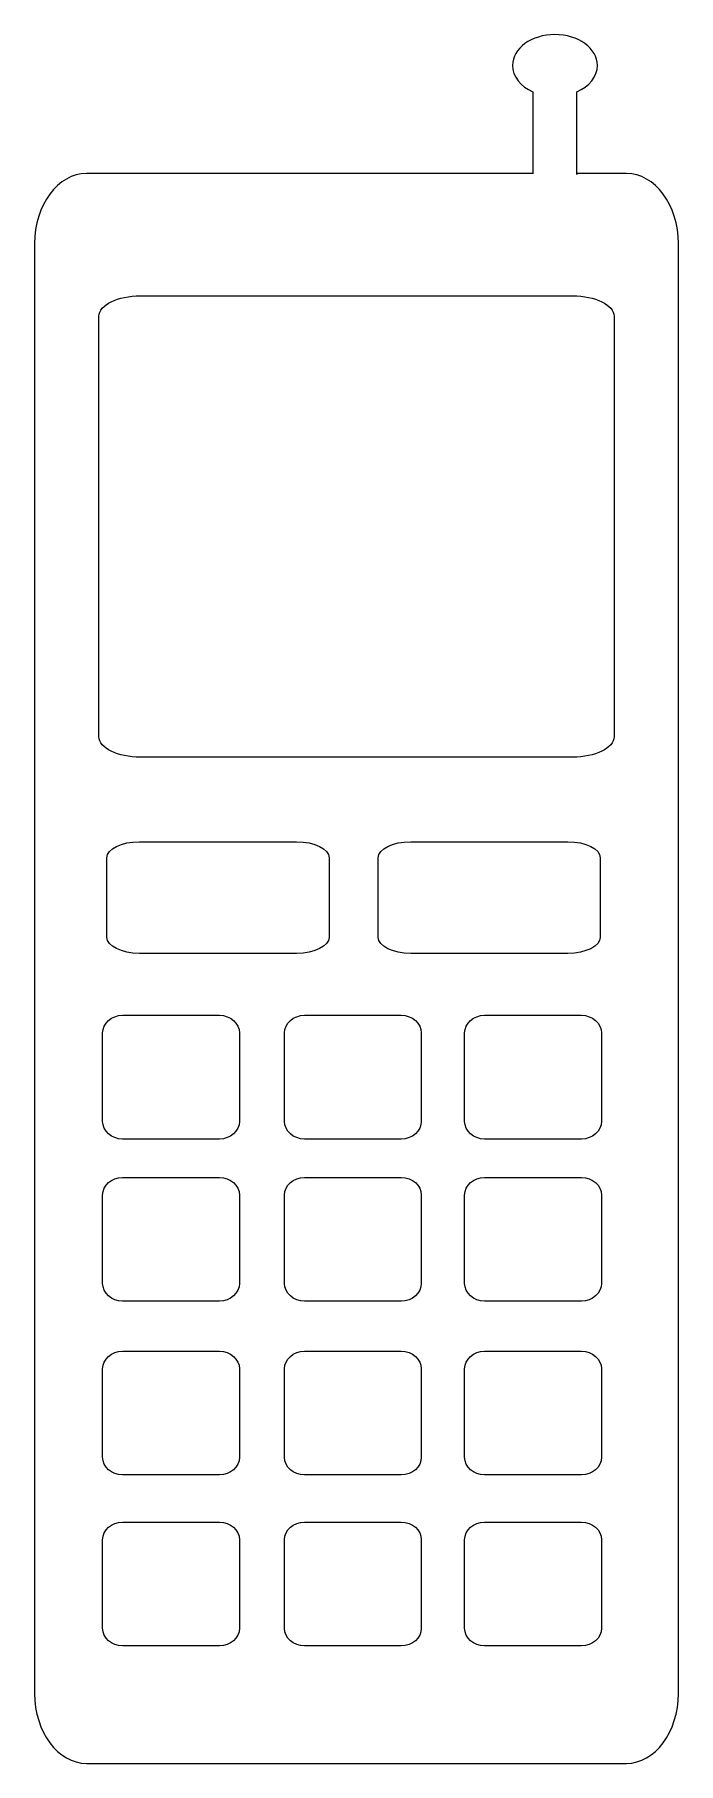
# Model space of a CAD drawing. Header units: centimetres. Extents: x -2.8 to 2.8, y -7.4 to 7.4.
import ezdxf

# ---------------------------------------------------------------- set-up
doc = ezdxf.new("R2010")
doc.units = ezdxf.units.CM
doc.header["$MEASUREMENT"] = 0
doc.layers.add('Camada 1', color=7, linetype='Continuous')

msp = doc.modelspace()

# ---------------------------------------------------------------- linework, layer by layer
at = {"layer": 'Camada 1'}
for points, knots in [([(1.88939, 6.21875), (1.88939, 6.21875), (2.31389, 6.21875), (2.31389, 6.21875), (2.31389, 6.21875), (2.55903, 6.21875), (2.75969, 5.94885), (2.75969, 5.61878), (2.75969, 5.61878), (2.75969, 5.61878), (2.75969, -6.80963), (2.75969, -6.80963), (2.75969, -6.80963), (2.75969, -7.1397), (2.55903, -7.4096), (2.31389, -7.4096), (2.31389, -7.4096), (2.31389, -7.4096), (-2.31383, -7.40959), (-2.31383, -7.40959), (-2.31383, -7.40959), (-2.559, -7.40959), (-2.75966, -7.13969), (-2.75966, -6.80962), (-2.75966, -6.80962), (-2.75966, -6.80962), (-2.75966, 5.61878), (-2.75966, 5.61878), (-2.75966, 5.61878), (-2.75966, 5.94885), (-2.559, 6.21875), (-2.31384, 6.21875), (-2.31384, 6.21875), (-2.31384, 6.21875), (-2.31384, 6.21875), (-2.31384, 6.21875), (-2.31384, 6.21875), (-2.31384, 6.21875), (1.51294, 6.21875), (1.51294, 6.21875), (1.51294, 6.21875), (1.51294, 6.21875), (1.51294, 6.21513), (1.51294, 6.21513), (1.51294, 6.21513), (1.51294, 6.21513), (1.51294, 6.91852), (1.51294, 6.91852), (1.51294, 6.91852), (1.40766, 6.96488), (1.33731, 7.04896), (1.33731, 7.14495), (1.33731, 7.14495), (1.33731, 7.29106), (1.50024, 7.40959), (1.70116, 7.40959), (1.70116, 7.40959), (1.90206, 7.40959), (2.06504, 7.29106), (2.06504, 7.14498), (2.06504, 7.14498), (2.06504, 7.04899), (1.99461, 6.96493), (1.88938, 6.91855), (1.88938, 6.91855), (1.88938, 6.91855), (1.88938, 6.91855), (1.88938, 6.91855), (1.88938, 6.91855), (1.88938, 6.91855), (1.88938, 6.2101), (1.88938, 6.2101), (1.88938, 6.2101), (1.88938, 6.2101), (1.88939, 6.21875), (1.88939, 6.21875)], [0, 0, 0, 0, 0.05, 0.05, 0.05, 0.05, 0.1, 0.1, 0.1, 0.1, 0.15, 0.15, 0.15, 0.15, 0.2, 0.2, 0.2, 0.2, 0.25, 0.25, 0.25, 0.25, 0.3, 0.3, 0.3, 0.3, 0.35, 0.35, 0.35, 0.35, 0.4, 0.4, 0.4, 0.4, 0.45, 0.45, 0.45, 0.45, 0.5, 0.5, 0.5, 0.5, 0.55, 0.55, 0.55, 0.55, 0.6, 0.6, 0.6, 0.6, 0.65, 0.65, 0.65, 0.65, 0.7, 0.7, 0.7, 0.7, 0.75, 0.75, 0.75, 0.75, 0.8, 0.8, 0.8, 0.8, 0.85, 0.85, 0.85, 0.85, 0.9, 0.9, 0.9, 0.9, 1, 1, 1, 1]), ([(-1.85105, 5.17071), (-2.04727, 5.17071), (-2.20771, 5.09234), (-2.20771, 4.99656), (-2.20771, 4.99656), (-2.20771, 4.99656), (-2.20771, 1.38936), (-2.20771, 1.38936), (-2.20771, 1.38936), (-2.20771, 1.29358), (-2.04727, 1.21529), (-1.85105, 1.21529), (-1.85105, 1.21529), (-1.85105, 1.21529), (1.85108, 1.2153), (1.85108, 1.2153), (1.85108, 1.2153), (2.0473, 1.2153), (2.20774, 1.29359), (2.20774, 1.38937), (2.20774, 1.38937), (2.20774, 1.38937), (2.20774, 4.99656), (2.20774, 4.99656), (2.20774, 4.99656), (2.20774, 5.09234), (2.0473, 5.17071), (1.85108, 5.17071), (1.85108, 5.17071), (1.85108, 5.17071), (-1.85105, 5.17071), (-1.85105, 5.17071), (-1.85105, 5.17071), (-1.85105, 5.17071), (-1.85105, 5.17071), (-1.85105, 5.17071)], [0, 0, 0, 0, 0.1, 0.1, 0.1, 0.1, 0.2, 0.2, 0.2, 0.2, 0.3, 0.3, 0.3, 0.3, 0.4, 0.4, 0.4, 0.4, 0.5, 0.5, 0.5, 0.5, 0.6, 0.6, 0.6, 0.6, 0.7, 0.7, 0.7, 0.7, 0.8, 0.8, 0.8, 0.8, 1, 1, 1, 1]), ([(-1.86036, 0.49087), (-2.0135, 0.49087), (-2.13881, 0.42938), (-2.13881, 0.35416), (-2.13881, 0.35416), (-2.13881, 0.35416), (-2.13881, -0.32918), (-2.13881, -0.32918), (-2.13881, -0.32918), (-2.13881, -0.40437), (-2.0135, -0.46584), (-1.86036, -0.46584), (-1.86036, -0.46584), (-1.86036, -0.46584), (-0.51409, -0.46584), (-0.51409, -0.46584), (-0.51409, -0.46584), (-0.36071, -0.46584), (-0.23543, -0.40438), (-0.23543, -0.32918), (-0.23543, -0.32918), (-0.23543, -0.32918), (-0.23543, 0.35416), (-0.23543, 0.35416), (-0.23543, 0.35416), (-0.23543, 0.42941), (-0.36071, 0.49087), (-0.51409, 0.49087), (-0.51409, 0.49087), (-0.51409, 0.49087), (-1.86036, 0.49087), (-1.86036, 0.49087), (-1.86036, 0.49087), (-1.86036, 0.49087), (-1.86036, 0.49087), (-1.86036, 0.49087)], [0, 0, 0, 0, 0.1, 0.1, 0.1, 0.1, 0.2, 0.2, 0.2, 0.2, 0.3, 0.3, 0.3, 0.3, 0.4, 0.4, 0.4, 0.4, 0.5, 0.5, 0.5, 0.5, 0.6, 0.6, 0.6, 0.6, 0.7, 0.7, 0.7, 0.7, 0.8, 0.8, 0.8, 0.8, 1, 1, 1, 1]), ([(0.46508, 0.49087), (0.31191, 0.49087), (0.18661, 0.42933), (0.18661, 0.35421), (0.18661, 0.35421), (0.18661, 0.35421), (0.18661, -0.32921), (0.18661, -0.32921), (0.18661, -0.32921), (0.18661, -0.4044), (0.31192, -0.46587), (0.46508, -0.46587), (0.46508, -0.46587), (0.46508, -0.46587), (1.81142, -0.46587), (1.81142, -0.46587), (1.81142, -0.46587), (1.96472, -0.46587), (2.08995, -0.40441), (2.08995, -0.32921), (2.08995, -0.32921), (2.08995, -0.32921), (2.08995, 0.35421), (2.08995, 0.35421), (2.08995, 0.35421), (2.08995, 0.42933), (1.96472, 0.49087), (1.81142, 0.49087), (1.81142, 0.49087), (1.81142, 0.49087), (0.46508, 0.49087), (0.46508, 0.49087), (0.46508, 0.49087), (0.46508, 0.49087), (0.46508, 0.49087), (0.46508, 0.49087)], [0, 0, 0, 0, 0.1, 0.1, 0.1, 0.1, 0.2, 0.2, 0.2, 0.2, 0.3, 0.3, 0.3, 0.3, 0.4, 0.4, 0.4, 0.4, 0.5, 0.5, 0.5, 0.5, 0.6, 0.6, 0.6, 0.6, 0.7, 0.7, 0.7, 0.7, 0.8, 0.8, 0.8, 0.8, 1, 1, 1, 1]), ([(-2.00472, -0.99678), (-2.09915, -0.99678), (-2.17636, -1.06494), (-2.17636, -1.14839), (-2.17636, -1.14839), (-2.17636, -1.14839), (-2.17636, -1.90608), (-2.17636, -1.90608), (-2.17636, -1.90608), (-2.17636, -1.98945), (-2.09918, -2.05763), (-2.00472, -2.05763), (-2.00472, -2.05763), (-2.00472, -2.05763), (-1.17525, -2.05763), (-1.17525, -2.05763), (-1.17525, -2.05763), (-1.08082, -2.05763), (-1.00361, -1.98947), (-1.00361, -1.90608), (-1.00361, -1.90608), (-1.00361, -1.90608), (-1.00361, -1.14839), (-1.00361, -1.14839), (-1.00361, -1.14839), (-1.00361, -1.06494), (-1.08079, -0.99678), (-1.17525, -0.99678), (-1.17525, -0.99678), (-1.17525, -0.99678), (-2.00472, -0.99678), (-2.00472, -0.99678), (-2.00472, -0.99678), (-2.00472, -0.99678), (-2.00472, -0.99678), (-2.00472, -0.99678)], [0, 0, 0, 0, 0.1, 0.1, 0.1, 0.1, 0.2, 0.2, 0.2, 0.2, 0.3, 0.3, 0.3, 0.3, 0.4, 0.4, 0.4, 0.4, 0.5, 0.5, 0.5, 0.5, 0.6, 0.6, 0.6, 0.6, 0.7, 0.7, 0.7, 0.7, 0.8, 0.8, 0.8, 0.8, 1, 1, 1, 1]), ([(-0.44596, -0.99678), (-0.54034, -0.99678), (-0.61757, -1.06494), (-0.61757, -1.14839), (-0.61757, -1.14839), (-0.61757, -1.14839), (-0.61757, -1.90608), (-0.61757, -1.90608), (-0.61757, -1.90608), (-0.61757, -1.98945), (-0.54034, -2.05763), (-0.44596, -2.05763), (-0.44596, -2.05763), (-0.44596, -2.05763), (0.38357, -2.05763), (0.38357, -2.05763), (0.38357, -2.05763), (0.47797, -2.05763), (0.55523, -1.98947), (0.55523, -1.90608), (0.55523, -1.90608), (0.55523, -1.90608), (0.55523, -1.14839), (0.55523, -1.14839), (0.55523, -1.14839), (0.55523, -1.06494), (0.47797, -0.99678), (0.38357, -0.99678), (0.38357, -0.99678), (0.38357, -0.99678), (-0.44596, -0.99678), (-0.44596, -0.99678), (-0.44596, -0.99678), (-0.44596, -0.99678), (-0.44596, -0.99678), (-0.44596, -0.99678)], [0, 0, 0, 0, 0.1, 0.1, 0.1, 0.1, 0.2, 0.2, 0.2, 0.2, 0.3, 0.3, 0.3, 0.3, 0.4, 0.4, 0.4, 0.4, 0.5, 0.5, 0.5, 0.5, 0.6, 0.6, 0.6, 0.6, 0.7, 0.7, 0.7, 0.7, 0.8, 0.8, 0.8, 0.8, 1, 1, 1, 1]), ([(1.09863, -0.99678), (1.00423, -0.99678), (0.92702, -1.06494), (0.92702, -1.14839), (0.92702, -1.14839), (0.92702, -1.14839), (0.92702, -1.90608), (0.92702, -1.90608), (0.92702, -1.90608), (0.92702, -1.98945), (1.0042, -2.05763), (1.09863, -2.05763), (1.09863, -2.05763), (1.09863, -2.05763), (1.9281, -2.05763), (1.9281, -2.05763), (1.9281, -2.05763), (2.02253, -2.05763), (2.09974, -1.98947), (2.09974, -1.90608), (2.09974, -1.90608), (2.09974, -1.90608), (2.09974, -1.14839), (2.09974, -1.14839), (2.09974, -1.14839), (2.09974, -1.06494), (2.02253, -0.99678), (1.9281, -0.99678), (1.9281, -0.99678), (1.9281, -0.99678), (1.09863, -0.99678), (1.09863, -0.99678), (1.09863, -0.99678), (1.09863, -0.99678), (1.09863, -0.99678), (1.09863, -0.99678)], [0, 0, 0, 0, 0.1, 0.1, 0.1, 0.1, 0.2, 0.2, 0.2, 0.2, 0.3, 0.3, 0.3, 0.3, 0.4, 0.4, 0.4, 0.4, 0.5, 0.5, 0.5, 0.5, 0.6, 0.6, 0.6, 0.6, 0.7, 0.7, 0.7, 0.7, 0.8, 0.8, 0.8, 0.8, 1, 1, 1, 1]), ([(-2.00472, -2.38584), (-2.09915, -2.38584), (-2.17636, -2.45413), (-2.17636, -2.5375), (-2.17636, -2.5375), (-2.17636, -2.5375), (-2.17636, -3.29519), (-2.17636, -3.29519), (-2.17636, -3.29519), (-2.17636, -3.37859), (-2.09918, -3.44674), (-2.00472, -3.44674), (-2.00472, -3.44674), (-2.00472, -3.44674), (-1.17525, -3.44674), (-1.17525, -3.44674), (-1.17525, -3.44674), (-1.08082, -3.44674), (-1.00361, -3.37861), (-1.00361, -3.29519), (-1.00361, -3.29519), (-1.00361, -3.29519), (-1.00361, -2.5375), (-1.00361, -2.5375), (-1.00361, -2.5375), (-1.00361, -2.45413), (-1.08079, -2.38584), (-1.17525, -2.38584), (-1.17525, -2.38584), (-1.17525, -2.38584), (-2.00472, -2.38584), (-2.00472, -2.38584), (-2.00472, -2.38584), (-2.00472, -2.38584), (-2.00472, -2.38584), (-2.00472, -2.38584)], [0, 0, 0, 0, 0.1, 0.1, 0.1, 0.1, 0.2, 0.2, 0.2, 0.2, 0.3, 0.3, 0.3, 0.3, 0.4, 0.4, 0.4, 0.4, 0.5, 0.5, 0.5, 0.5, 0.6, 0.6, 0.6, 0.6, 0.7, 0.7, 0.7, 0.7, 0.8, 0.8, 0.8, 0.8, 1, 1, 1, 1]), ([(-0.44596, -2.38584), (-0.54034, -2.38584), (-0.61757, -2.45413), (-0.61757, -2.5375), (-0.61757, -2.5375), (-0.61757, -2.5375), (-0.61757, -3.29519), (-0.61757, -3.29519), (-0.61757, -3.29519), (-0.61757, -3.37859), (-0.54034, -3.44674), (-0.44596, -3.44674), (-0.44596, -3.44674), (-0.44596, -3.44674), (0.38357, -3.44674), (0.38357, -3.44674), (0.38357, -3.44674), (0.47797, -3.44674), (0.55523, -3.37861), (0.55523, -3.29519), (0.55523, -3.29519), (0.55523, -3.29519), (0.55523, -2.5375), (0.55523, -2.5375), (0.55523, -2.5375), (0.55523, -2.45413), (0.47797, -2.38584), (0.38357, -2.38584), (0.38357, -2.38584), (0.38357, -2.38584), (-0.44596, -2.38584), (-0.44596, -2.38584), (-0.44596, -2.38584), (-0.44596, -2.38584), (-0.44596, -2.38584), (-0.44596, -2.38584)], [0, 0, 0, 0, 0.1, 0.1, 0.1, 0.1, 0.2, 0.2, 0.2, 0.2, 0.3, 0.3, 0.3, 0.3, 0.4, 0.4, 0.4, 0.4, 0.5, 0.5, 0.5, 0.5, 0.6, 0.6, 0.6, 0.6, 0.7, 0.7, 0.7, 0.7, 0.8, 0.8, 0.8, 0.8, 1, 1, 1, 1]), ([(1.09863, -2.38584), (1.00423, -2.38584), (0.92702, -2.45413), (0.92702, -2.5375), (0.92702, -2.5375), (0.92702, -2.5375), (0.92702, -3.29519), (0.92702, -3.29519), (0.92702, -3.29519), (0.92702, -3.37859), (1.0042, -3.44674), (1.09863, -3.44674), (1.09863, -3.44674), (1.09863, -3.44674), (1.9281, -3.44674), (1.9281, -3.44674), (1.9281, -3.44674), (2.02253, -3.44674), (2.09974, -3.37861), (2.09974, -3.29519), (2.09974, -3.29519), (2.09974, -3.29519), (2.09974, -2.5375), (2.09974, -2.5375), (2.09974, -2.5375), (2.09974, -2.45413), (2.02253, -2.38584), (1.9281, -2.38584), (1.9281, -2.38584), (1.9281, -2.38584), (1.09863, -2.38584), (1.09863, -2.38584), (1.09863, -2.38584), (1.09863, -2.38584), (1.09863, -2.38584), (1.09863, -2.38584)], [0, 0, 0, 0, 0.1, 0.1, 0.1, 0.1, 0.2, 0.2, 0.2, 0.2, 0.3, 0.3, 0.3, 0.3, 0.4, 0.4, 0.4, 0.4, 0.5, 0.5, 0.5, 0.5, 0.6, 0.6, 0.6, 0.6, 0.7, 0.7, 0.7, 0.7, 0.8, 0.8, 0.8, 0.8, 1, 1, 1, 1]), ([(-2.00472, -3.87611), (-2.09915, -3.87611), (-2.17636, -3.94432), (-2.17636, -4.02766), (-2.17636, -4.02766), (-2.17636, -4.02766), (-2.17636, -4.78548), (-2.17636, -4.78548), (-2.17636, -4.78548), (-2.17636, -4.86885), (-2.09918, -4.93703), (-2.00472, -4.93703), (-2.00472, -4.93703), (-2.00472, -4.93703), (-1.17525, -4.93703), (-1.17525, -4.93703), (-1.17525, -4.93703), (-1.08082, -4.93703), (-1.00361, -4.86887), (-1.00361, -4.78548), (-1.00361, -4.78548), (-1.00361, -4.78548), (-1.00361, -4.02766), (-1.00361, -4.02766), (-1.00361, -4.02766), (-1.00361, -3.94434), (-1.08079, -3.87611), (-1.17525, -3.87611), (-1.17525, -3.87611), (-1.17525, -3.87611), (-2.00472, -3.87611), (-2.00472, -3.87611), (-2.00472, -3.87611), (-2.00472, -3.87611), (-2.00472, -3.87611), (-2.00472, -3.87611)], [0, 0, 0, 0, 0.1, 0.1, 0.1, 0.1, 0.2, 0.2, 0.2, 0.2, 0.3, 0.3, 0.3, 0.3, 0.4, 0.4, 0.4, 0.4, 0.5, 0.5, 0.5, 0.5, 0.6, 0.6, 0.6, 0.6, 0.7, 0.7, 0.7, 0.7, 0.8, 0.8, 0.8, 0.8, 1, 1, 1, 1]), ([(-0.44596, -3.87611), (-0.54034, -3.87611), (-0.61757, -3.94432), (-0.61757, -4.02766), (-0.61757, -4.02766), (-0.61757, -4.02766), (-0.61757, -4.78548), (-0.61757, -4.78548), (-0.61757, -4.78548), (-0.61757, -4.86885), (-0.54034, -4.93703), (-0.44596, -4.93703), (-0.44596, -4.93703), (-0.44596, -4.93703), (0.38357, -4.93703), (0.38357, -4.93703), (0.38357, -4.93703), (0.47797, -4.93703), (0.55523, -4.86887), (0.55523, -4.78548), (0.55523, -4.78548), (0.55523, -4.78548), (0.55523, -4.02766), (0.55523, -4.02766), (0.55523, -4.02766), (0.55523, -3.94434), (0.47797, -3.87611), (0.38357, -3.87611), (0.38357, -3.87611), (0.38357, -3.87611), (-0.44596, -3.87611), (-0.44596, -3.87611), (-0.44596, -3.87611), (-0.44596, -3.87611), (-0.44596, -3.87611), (-0.44596, -3.87611)], [0, 0, 0, 0, 0.1, 0.1, 0.1, 0.1, 0.2, 0.2, 0.2, 0.2, 0.3, 0.3, 0.3, 0.3, 0.4, 0.4, 0.4, 0.4, 0.5, 0.5, 0.5, 0.5, 0.6, 0.6, 0.6, 0.6, 0.7, 0.7, 0.7, 0.7, 0.8, 0.8, 0.8, 0.8, 1, 1, 1, 1]), ([(1.09863, -3.87611), (1.00423, -3.87611), (0.92702, -3.94432), (0.92702, -4.02766), (0.92702, -4.02766), (0.92702, -4.02766), (0.92702, -4.78548), (0.92702, -4.78548), (0.92702, -4.78548), (0.92702, -4.86885), (1.0042, -4.93703), (1.09863, -4.93703), (1.09863, -4.93703), (1.09863, -4.93703), (1.9281, -4.93703), (1.9281, -4.93703), (1.9281, -4.93703), (2.02253, -4.93703), (2.09974, -4.86887), (2.09974, -4.78548), (2.09974, -4.78548), (2.09974, -4.78548), (2.09974, -4.02766), (2.09974, -4.02766), (2.09974, -4.02766), (2.09974, -3.94434), (2.02253, -3.87611), (1.9281, -3.87611), (1.9281, -3.87611), (1.9281, -3.87611), (1.09863, -3.87611), (1.09863, -3.87611), (1.09863, -3.87611), (1.09863, -3.87611), (1.09863, -3.87611), (1.09863, -3.87611)], [0, 0, 0, 0, 0.1, 0.1, 0.1, 0.1, 0.2, 0.2, 0.2, 0.2, 0.3, 0.3, 0.3, 0.3, 0.4, 0.4, 0.4, 0.4, 0.5, 0.5, 0.5, 0.5, 0.6, 0.6, 0.6, 0.6, 0.7, 0.7, 0.7, 0.7, 0.8, 0.8, 0.8, 0.8, 1, 1, 1, 1]), ([(-2.00472, -5.34113), (-2.09915, -5.34113), (-2.17636, -5.40934), (-2.17636, -5.49271), (-2.17636, -5.49271), (-2.17636, -5.49271), (-2.17636, -6.2504), (-2.17636, -6.2504), (-2.17636, -6.2504), (-2.17636, -6.3338), (-2.09918, -6.40195), (-2.00472, -6.40195), (-2.00472, -6.40195), (-2.00472, -6.40195), (-1.17525, -6.40195), (-1.17525, -6.40195), (-1.17525, -6.40195), (-1.08082, -6.40195), (-1.00361, -6.33382), (-1.00361, -6.2504), (-1.00361, -6.2504), (-1.00361, -6.2504), (-1.00361, -5.49271), (-1.00361, -5.49271), (-1.00361, -5.49271), (-1.00361, -5.40934), (-1.08079, -5.34113), (-1.17525, -5.34113), (-1.17525, -5.34113), (-1.17525, -5.34113), (-2.00472, -5.34113), (-2.00472, -5.34113), (-2.00472, -5.34113), (-2.00472, -5.34113), (-2.00472, -5.34113), (-2.00472, -5.34113)], [0, 0, 0, 0, 0.1, 0.1, 0.1, 0.1, 0.2, 0.2, 0.2, 0.2, 0.3, 0.3, 0.3, 0.3, 0.4, 0.4, 0.4, 0.4, 0.5, 0.5, 0.5, 0.5, 0.6, 0.6, 0.6, 0.6, 0.7, 0.7, 0.7, 0.7, 0.8, 0.8, 0.8, 0.8, 1, 1, 1, 1]), ([(-0.44596, -5.34113), (-0.54034, -5.34113), (-0.61757, -5.40934), (-0.61757, -5.49271), (-0.61757, -5.49271), (-0.61757, -5.49271), (-0.61757, -6.2504), (-0.61757, -6.2504), (-0.61757, -6.2504), (-0.61757, -6.3338), (-0.54034, -6.40195), (-0.44596, -6.40195), (-0.44596, -6.40195), (-0.44596, -6.40195), (0.38357, -6.40195), (0.38357, -6.40195), (0.38357, -6.40195), (0.47797, -6.40195), (0.55523, -6.33382), (0.55523, -6.2504), (0.55523, -6.2504), (0.55523, -6.2504), (0.55523, -5.49271), (0.55523, -5.49271), (0.55523, -5.49271), (0.55523, -5.40934), (0.47797, -5.34113), (0.38357, -5.34113), (0.38357, -5.34113), (0.38357, -5.34113), (-0.44596, -5.34113), (-0.44596, -5.34113), (-0.44596, -5.34113), (-0.44596, -5.34113), (-0.44596, -5.34113), (-0.44596, -5.34113)], [0, 0, 0, 0, 0.1, 0.1, 0.1, 0.1, 0.2, 0.2, 0.2, 0.2, 0.3, 0.3, 0.3, 0.3, 0.4, 0.4, 0.4, 0.4, 0.5, 0.5, 0.5, 0.5, 0.6, 0.6, 0.6, 0.6, 0.7, 0.7, 0.7, 0.7, 0.8, 0.8, 0.8, 0.8, 1, 1, 1, 1]), ([(1.09863, -5.34113), (1.00423, -5.34113), (0.92702, -5.40934), (0.92702, -5.49271), (0.92702, -5.49271), (0.92702, -5.49271), (0.92702, -6.2504), (0.92702, -6.2504), (0.92702, -6.2504), (0.92702, -6.3338), (1.0042, -6.40195), (1.09863, -6.40195), (1.09863, -6.40195), (1.09863, -6.40195), (1.9281, -6.40195), (1.9281, -6.40195), (1.9281, -6.40195), (2.02253, -6.40195), (2.09974, -6.33382), (2.09974, -6.2504), (2.09974, -6.2504), (2.09974, -6.2504), (2.09974, -5.49271), (2.09974, -5.49271), (2.09974, -5.49271), (2.09974, -5.40934), (2.02253, -5.34113), (1.9281, -5.34113), (1.9281, -5.34113), (1.9281, -5.34113), (1.09863, -5.34113), (1.09863, -5.34113), (1.09863, -5.34113), (1.09863, -5.34113), (1.09863, -5.34113), (1.09863, -5.34113)], [0, 0, 0, 0, 0.1, 0.1, 0.1, 0.1, 0.2, 0.2, 0.2, 0.2, 0.3, 0.3, 0.3, 0.3, 0.4, 0.4, 0.4, 0.4, 0.5, 0.5, 0.5, 0.5, 0.6, 0.6, 0.6, 0.6, 0.7, 0.7, 0.7, 0.7, 0.8, 0.8, 0.8, 0.8, 1, 1, 1, 1])]:
    msp.add_open_spline(points, degree=3, knots=knots, dxfattribs=at)

doc.saveas('drawing.dxf')
